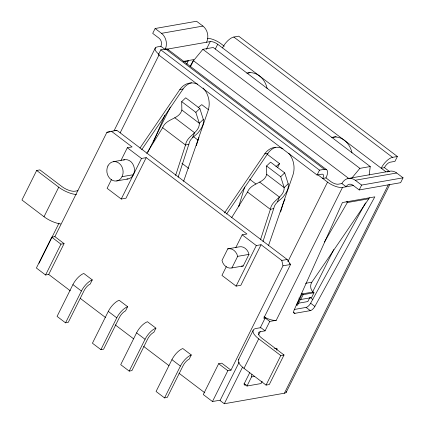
<?xml version="1.0" encoding="UTF-8"?>
<svg xmlns="http://www.w3.org/2000/svg" width="425" height="425" viewBox="0 0 425 425"><rect width="100%" height="100%" fill="white"/><g stroke="black" fill="none" stroke-linecap="round" stroke-linejoin="round"><path stroke-width="0.64" d="M178.123 177.188L188.886 144.181C189.635 138.762 194.549 136.468 197.928 132.924C200.945 129.205 204.345 124.477 203.32 119.42L199.851 108.524L185.709 97.798L181.703 101.644L181.863 110.027C179.35 119.531 166.35 118.166 162.669 127.697L146.737 153.393M262.985 241.528L273.748 208.526C274.497 203.102 279.411 200.812 282.79 197.269C285.807 193.545 289.202 188.822 288.182 183.759L284.713 172.869L270.571 162.143L266.565 165.984L266.725 174.372C264.212 183.871 251.212 182.511 247.531 192.042L231.598 217.738M369.187 175.058L370.239 166.536L213.244 47.499L202.884 49.316L193.465 60.717L190.501 66.656M243.987 383.743L246.994 386.022L251.526 376.933L251.86 374.367M196.329 145.743L198.05 140.123A24.82 10.381 -52.8 0 1 198.958 137.535M244.683 187.021L238.76 206.369L239.626 204.627M280.617 211.958L282.907 204.468A24.82 10.381 -52.8 0 1 283.618 202.406M175.61 175.451L185.518 145.021C186.756 135.479 199.67 132.972 199.32 123.261L195.845 112.365L181.703 101.644M260.472 239.79L270.38 209.366C271.618 199.819 284.532 197.312 284.176 187.606L280.707 176.71L266.565 165.984M183.605 181.342L208.016 110.882A19.635 16.262 80.1 0 0 203.102 88.049M268.467 245.682L292.873 175.222A19.635 16.262 80.1 0 0 288.756 153.266M192.621 137.456L194.538 132.722L174.776 117.736M277.483 201.795L279.4 197.067L259.638 182.081M153.367 142.003L164.857 115.228M186.788 64.106L188.094 61.062L183.542 61.864M77.972 190.692L74.938 191.223A10.163 3.788 26.5 0 1 61.976 186.628L39.907 169.899L36.672 170.468L21.951 200L44.014 216.729A16.023 5.977 26.5 0 0 60.732 223.97M44.014 216.729L58.735 187.197L36.672 170.468M206.55 42.245A11.725 9.711 80.1 0 0 202.922 26.074L196.557 21.25L155.13 28.512L152.702 33.378L159.067 38.202A5.865 4.856 80.1 0 1 160.884 46.288L165.128 49.507M48.71 274.444L64.079 243.61L54.883 236.64L51.76 237.192L36.385 268.021L45.581 274.991L48.71 274.444L70.332 290.838M39.015 263.266L59.038 223.114M54.883 236.64L106.903 132.308L116.748 130.262L287.178 259.484L290.546 264.493L263.766 318.203L265.168 317.958L269.763 321.443L276.239 320.307L342.497 187.414L353.281 185.523M113.974 130.916L155.385 47.855M45.581 274.991L60.95 244.163L64.079 243.61M168.433 49.991A11.725 4.903 -52.8 0 0 165.654 48.981L160.799 49.831L158.376 54.697L317.066 175.02L321.916 174.17A5.865 2.454 -52.8 0 1 322.729 178.468L325.964 177.9L330.772 181.549A5.865 2.189 26.5 0 0 338.252 184.2L341.918 183.552A11.725 9.711 80.1 0 1 355.263 180.253L396.684 172.991L403.049 177.82L400.626 182.686L359.199 189.948L352.835 185.119A5.865 4.856 80.1 0 0 346.163 186.772L341.918 183.552M120.185 132.812L159.232 54.501M111.541 179.408L107.1 188.312L121.242 199.038L125.991 198.204L146.216 157.638L246.92 233.994L242.17 234.828L235.721 247.759M120.971 160.496L127.325 147.746L132.074 146.917L111.35 131.208M72.925 284.601L57.067 316.402L65.551 322.835L68.26 322.362L84.118 290.562A7.406 3.097 -52.8 0 1 90.212 284.038L92.278 279.894L83.794 273.461A12.309 5.148 -52.8 0 0 72.925 284.601L81.409 291.035L65.551 322.835M121.242 199.038L141.472 158.472L146.216 157.638M147.868 152.166L170.372 107.031M206.375 49.316L210.221 41.602A5.865 2.189 26.5 0 1 217.701 44.253L386.006 171.865M215.332 48.997L217.701 44.253M108.279 311.408L92.422 343.214L100.911 349.647L103.62 349.175L119.473 317.369A7.406 3.097 -52.8 0 1 125.572 310.85L127.638 306.707L119.149 300.273A12.309 5.148 -52.8 0 0 108.279 311.408L116.769 317.842L100.911 349.647M136.568 332.855L120.711 364.661L129.195 371.094L131.904 370.621L147.762 338.815A7.406 3.097 -52.8 0 1 153.855 332.297L155.922 328.153L147.438 321.72A12.309 5.148 -52.8 0 0 136.568 332.855L145.053 339.293L129.195 371.094M171.928 359.667L156.071 391.473L164.555 397.906L167.264 397.428L183.122 365.627A7.406 3.097 -52.8 0 1 189.215 359.104L191.282 354.96L182.798 348.527A12.309 5.148 -52.8 0 0 171.928 359.667L180.413 366.1L164.555 397.906M227.763 248.853L221.988 260.44A9.77 8.091 80.1 0 0 231.885 267.947L243.212 265.96L248.992 254.373A9.77 8.091 80.1 0 0 239.089 246.867L227.763 248.853A9.77 8.091 80.1 0 1 237.665 256.36L248.992 254.373M226.344 266.571L221.946 275.389L236.087 286.115L240.837 285.281L261.062 244.715L281.78 260.429L282.992 265.816L230.972 370.154L227.843 370.701L218.652 363.731L203.278 394.559L212.473 401.529L220.102 400.196M277.626 167.503L279.56 163.625L266.99 154.094M231.885 267.947L237.665 256.36M236.087 286.115L256.312 245.549L261.062 244.715M317.066 175.02L319.488 170.149L324.344 169.299A11.725 4.903 -52.8 0 1 325.964 177.9M212.473 401.529L227.843 370.701M238.383 359.975L253.103 330.443M287.9 261.614L327.537 182.113L317.454 174.473M239.19 362.153L220.054 400.531L224.299 403.75L284.389 393.215A11.725 4.372 26.5 0 0 286.551 391.505M260.164 327.994L265.168 317.958M224.299 403.75L242.548 367.142M258.745 334.661L260.217 331.707L265.072 330.852L269.763 321.443M260.217 331.707A10.163 3.788 26.5 0 0 261.965 338.263L284.027 354.992L269.301 384.524L266.066 385.092L244.003 368.363L258.724 338.831A16.023 5.977 26.5 0 1 255.972 328.488L260.828 327.638L265.072 330.852M249.778 372.587L244.497 383.18A2.539 1.062 -52.8 0 0 244.848 385.045L246.107 384.822M299.763 298.493L296.507 305.028A1.562 0.584 26.5 0 0 297.691 305.049M299.758 298.786L302.186 293.919L313.092 292.007L313.995 292.745L311.567 297.612L300.778 299.503L298.897 298.079M297.723 304.81L300.092 300.061M300.778 299.503L303.206 294.637L313.995 292.745M262.151 381.294L261.019 383.562L246.994 386.022M359.199 189.948L361.627 185.077L403.049 177.82M266.066 385.092L280.792 355.56L284.027 354.992M309.899 297.426L307.833 301.569L297.967 303.296M312.556 292.097L333.8 249.486M397.38 156.501L394.953 161.367L390.097 162.217A5.865 2.454 -52.8 0 0 384.434 167.652L381.198 168.22A11.725 4.903 -52.8 0 1 392.525 157.351L397.38 156.501L238.691 36.178L233.835 37.028A11.725 4.903 -52.8 0 0 222.509 47.898M284.389 393.215L388.296 184.806M286.216 392.296L389.831 184.477M369.405 197.795A11.804 10.115 86.5 0 1 368.81 198.773L311.838 282.205C309.862 285.217 310.335 289.632 313.092 292.007M189.98 66.544L193.789 59.59L183.143 61.455M294.552 309.437L306.09 307.413A4.887 2.045 -52.8 0 0 310.638 303.211L365.505 202.911M314.877 306.43L374.823 196.855L342.422 202.534L294.121 310.069A4.887 2.045 -52.8 0 0 294.95 313.326L310.33 310.632A4.887 2.045 -52.8 0 0 314.877 306.43L310.638 303.211M324.472 241.99L347.347 202.539A11.804 9.371 74.6 0 0 347.841 201.588M139.968 148.086L179.86 89.532A19.635 16.262 80.1 0 1 197.609 84.161M141.711 149.706L183.095 88.968A19.635 16.262 80.1 0 1 191.585 82.769M224.453 212.973L264.722 153.877A19.635 16.262 80.1 0 1 282.965 148.729M226.573 214.046L267.957 153.308A19.635 16.262 80.1 0 1 275.825 147.289M351.682 178.261L359.879 168.353L370.239 166.536M195.845 112.365L199.851 108.524M203.32 119.42L199.32 123.261L181.863 110.027M280.707 176.71L284.713 172.869M288.182 183.759L284.176 187.606L266.725 174.372M115.6 130.624L116.748 130.262M188.886 144.181L185.518 145.021L162.669 127.697M273.748 208.526L270.38 209.366L247.531 192.042M155.13 28.512L161.495 33.336L202.922 26.074M160.884 46.288L157.218 46.931A11.725 4.372 26.5 0 0 158.822 54.188M167.067 49.167L210.221 41.602M179.86 89.532L183.095 88.968M106.903 132.308L110.054 131.755M113.252 161.707L124.583 159.72M122.049 176.683L133.381 174.696M264.722 153.877L267.957 153.308M116.705 180.938L128.031 178.952M347.836 178.553L389.263 171.296M368.815 198.778L347.347 202.539L346.465 201.721M281.78 260.429L287.178 259.484M282.992 265.816L290.546 264.493L289.489 263.691M305.575 283.305L311.838 282.205M274.486 348.601L276.372 348.272A2.539 1.062 -52.8 0 1 276.723 350.136M218.652 363.731L221.781 363.184L230.972 370.154M251.526 376.933L254.713 376.375M303.206 294.637L301.447 293.261M233.835 37.028L392.525 157.351M224.304 46.24L220.936 43.685A11.725 4.372 26.5 0 0 207.405 38.287M384.434 167.652L389.242 171.302M202.884 49.316L359.879 168.353M355.263 180.253L361.627 185.077M193.465 60.717L348.872 178.548M167.763 49.284L326.453 169.607M165.654 48.981L324.344 169.299M160.799 49.831L319.488 170.149M208.579 109.809L201.769 104.646A24.82 10.381 -52.8 0 0 198.14 107.679M193.333 136.547L198.05 140.123M249.645 179.244L255.93 184.009M181.921 163.274L188.732 168.438M127.325 147.746L141.472 158.472M242.17 234.828L256.312 245.549M310.25 297.558L312.89 299.561M306.09 307.413L310.33 310.632M293.537 312.253L294.95 313.326M258.724 338.831L280.792 355.56M51.76 237.192L60.95 244.163M80.352 298.435L105.671 317.629M115.164 324.828L133.625 338.826M143.645 346.423L168.959 365.622M178.983 373.219L204.823 392.812M161.495 33.336A11.725 9.711 80.1 0 1 165.352 49.024M246.819 73.089A19.635 16.262 80.1 0 1 267.139 88.49M331.681 137.429A19.635 16.262 80.1 0 1 351.996 152.835M244.003 368.363A16.023 5.977 26.5 0 1 238.924 359.082M76.495 194.544A16.023 5.977 26.5 0 1 58.735 187.197M276.239 320.307A11.725 4.372 26.5 0 1 264.021 316.827M342.497 187.414A11.725 4.372 26.5 0 1 327.537 182.113M123.489 160.012A9.77 8.091 80.1 0 1 134.268 167.891A9.77 8.091 80.1 0 1 126.905 179.063M243.212 265.96A9.77 8.091 80.1 0 1 241.432 266.135M145.053 339.293A12.309 5.148 -52.8 0 1 155.922 328.153M180.413 366.1A12.309 5.148 -52.8 0 1 191.282 354.96M116.769 317.842A12.309 5.148 -52.8 0 1 127.638 306.707M81.409 291.035A12.309 5.148 -52.8 0 1 92.278 279.894M247.616 73.413A19.635 16.262 80.1 0 1 250.059 72.521M332.478 137.758A19.635 16.262 80.1 0 1 336.186 136.595M387.473 171.971A11.725 9.711 80.1 0 1 396.684 172.991M283.82 201.88A24.82 10.381 -52.8 0 1 285 199.192M275.931 166.664A24.82 10.381 -52.8 0 1 279.56 163.625M188.1 61.067A3.251 2.731 -42.1 0 1 188.381 60.536M107.907 165.962A9.77 8.091 80.1 0 0 115.01 181.029A9.77 8.091 80.1 0 0 122.017 166.977A9.77 8.091 80.1 0 0 107.907 165.962"/></g></svg>
